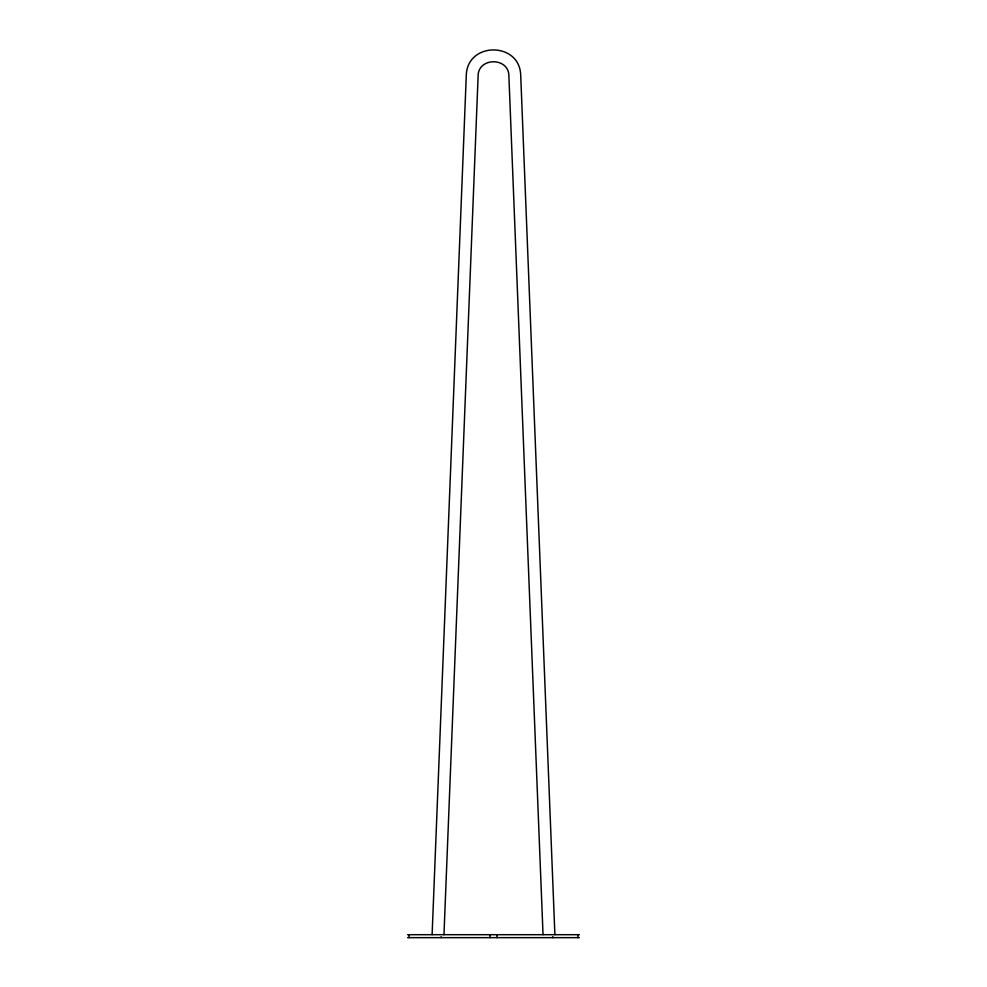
<?xml version="1.0" encoding="UTF-8"?>
<svg xmlns="http://www.w3.org/2000/svg" width="987" height="987" viewBox="0 0 987 987"><rect width="100%" height="100%" fill="white"/><g stroke="black" fill="none" stroke-linecap="round" stroke-linejoin="round"><path stroke-width="1.48" d="M432.109 934.689L466.283 75.481C467.024 41.429 519.976 41.429 520.717 75.481L554.891 934.689M443.965 934.689L478.115 75.95C478.053 57.061 508.947 57.061 508.885 75.95L543.035 934.689M407.619 934.689L579.381 934.689M407.619 937.65L579.381 937.65M577.926 935.676L577.926 937.65M552.806 936.663L552.806 937.65M496.992 934.689L496.992 937.65M490.008 935.676L490.008 937.65M441.164 936.663L441.164 937.65M409.074 934.689L409.074 937.65"/></g></svg>
